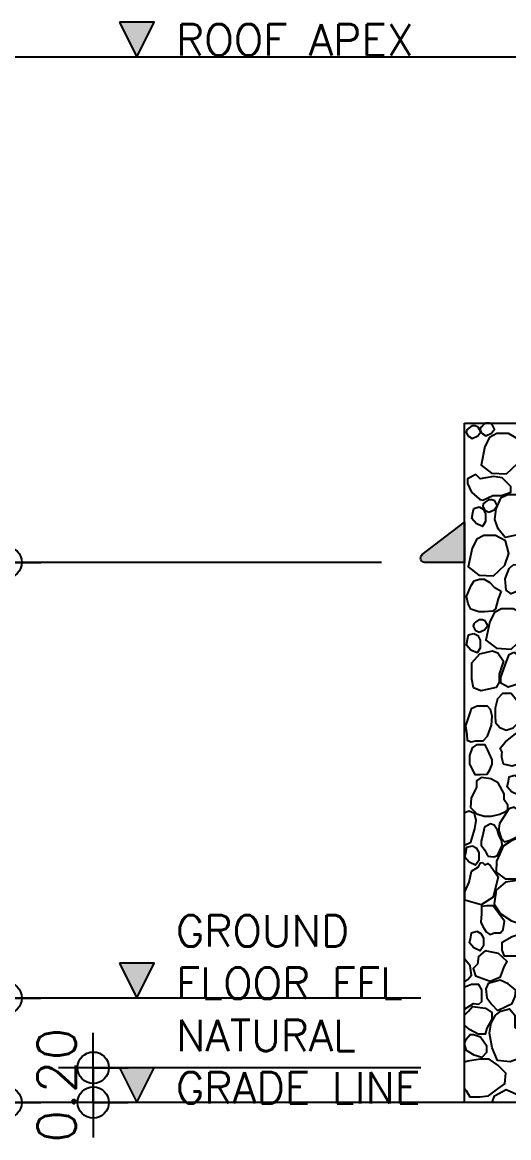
# Model space of a CAD drawing. Header units: millimetres. Extents: x -251401 to 377140, y -30451 to 275830.
# Drawn here: x 330759 to 333552, y -3142 to 3260 of the extents above; entities that cross this region are included whole.
import ezdxf

# ---------------------------------------------------------------- set-up
doc = ezdxf.new("R2010")
doc.units = ezdxf.units.MM
for name, color, linetype in [('0-S3', 3, 'Continuous'), ('0-S8', 8, 'Continuous'), ('A-DIMENSIONS', 30, 'Continuous'), ('A-TEXT', 7, 'Continuous'), ('A-WALL', 4, 'Continuous')]:
    doc.layers.add(name, color=color, linetype=linetype)
doc.styles.add('LEROY', font='simplex.shx')
doc.dimstyles.new('DIM100', dxfattribs={"dimscale": 0, "dimtxt": 220, "dimasz": 180, "dimexe": 220, "dimexo": 250, "dimgap": 1, "dimtad": 1, "dimtoh": 1, "dimlfac": 0.001, "dimzin": 1, "dimdsep": 46, "dimtxsty": 'LEROY', "dimblk1": 'ORIGIN', "dimblk2": 'ORIGIN', "dimsah": 1, "dimcen": 0.18, "dimclrd": 30, "dimclre": 30, "dimclrt": 7, "dimazin": 0, "dimtfac": 1, "dimtix": 1, "dimtmove": 1, "dimatfit": 3, "dimfxl": 1, "dimtvp": 1, "dimtolj": 2, "dimtzin": 0, "dimarcsym": 0})

# ---------------------------------------------------------------- blocks, each defined once
blk = doc.blocks.new('H24H24H24')
at = {"layer": '0-S8', "color": 8}
for points in [[(44.1, 3812.1), (76, 3826.7), (93.6, 3850.2), (79.7, 3877.1), (61.7, 3883.9), (42.2, 3883.9), (24.3, 3870), (13.1, 3860.1), (10.6, 3846.5), (17.5, 3831.9), (22.4, 3824.8)], [(123.4, 3826.6), (155.3, 3841.1), (173, 3864.6), (159, 3891.5), (141.1, 3898.4), (121.5, 3898.4), (103.6, 3884.4), (92.4, 3874.5), (90, 3860.9), (96.8, 3846.4), (101.7, 3839.3)], [(117.9, 3765.2), (95.7, 3658.7), (155.6, 3612.1), (241.1, 3607.7), (305.5, 3668.7), (327.7, 3736.4), (308.8, 3807.4), (252.2, 3839.6), (185.6, 3839.6), (144.5, 3817.4)], [(86.6, 3463.2), (105.9, 3457.4), (163.6, 3485), (212, 3485), (266.1, 3504.2), (266.1, 3534.9), (217.2, 3586.4), (166.2, 3593.7), (90.3, 3580.2), (65.8, 3604.6), (16.9, 3579.6), (16.9, 3553.1), (40.8, 3503.2)], [(139.2, 3387.9), (171.1, 3402.5), (188.7, 3426), (174.8, 3452.9), (156.8, 3459.7), (137.3, 3459.7), (119.4, 3445.8), (108.2, 3435.9), (105.8, 3422.3), (112.6, 3407.8), (117.5, 3400.6)], [(211, 3471.9), (248.9, 3490.3), (327.9, 3490.3), (372.4, 3449.1), (396.8, 3398.1), (396.8, 3344.2), (364.1, 3302.3), (305.5, 3259), (233.2, 3243.8), (194.4, 3292.5), (173.9, 3347.2), (182.2, 3407.3)], [(84.7, 3418.6), (106.7, 3406.6), (121.4, 3379.9), (121.4, 3334.3), (103.1, 3307.1), (66.9, 3323.3), (42.3, 3352.1), (48.6, 3385.1), (53.4, 3410.3)], [(44.3, 3180.9), (22.1, 3074.4), (82, 3027.8), (167.5, 3023.4), (231.9, 3084.4), (254.1, 3152.1), (235.2, 3223.1), (178.6, 3255.2), (112, 3255.2), (70.9, 3233.1)], [(280.5, 3085.4), (320.3, 3090.2), (353.4, 3076), (379.1, 3047.6), (401.6, 3004.8), (401.6, 2964.5), (382.7, 2936.5), (318.6, 2941.7), (268.8, 2919.4), (240.3, 2941.2), (234.1, 3005.7), (256.4, 3065.5)], [(210.1, 2935.9), (193, 2890.3), (179, 2833.9), (163, 2819.5), (115.9, 2815.8), (82.7, 2815.8), (36.1, 2832.4), (22.1, 2862.4), (12.3, 2904.3), (38.2, 2968), (56.3, 2994.9), (86.9, 3004.7), (113.8, 3004.2), (145.4, 2985.6), (170.7, 2957.6)], [(145.9, 2760.2), (123.7, 2653.7), (183.7, 2607.1), (269.2, 2602.7), (333.5, 2663.7), (355.7, 2731.4), (336.9, 2802.4), (280.3, 2834.6), (213.7, 2834.6), (172.6, 2812.4)], [(84, 2699.4), (115.9, 2713.9), (133.5, 2737.4), (119.6, 2764.4), (101.6, 2771.2), (82.1, 2771.2), (64.2, 2757.2), (53, 2747.3), (50.5, 2733.7), (57.4, 2719.2), (62.3, 2712.1)], [(54.3, 2692.2), (76.3, 2680.1), (91, 2653.4), (91, 2607.8), (72.6, 2580.6), (36.5, 2596.8), (11.8, 2625.6), (18.1, 2658.6), (22.9, 2683.8)], [(192.3, 2581), (224.5, 2533.5), (200, 2459.2), (200, 2412.1), (181.5, 2382.3), (93.2, 2363.8), (52.7, 2381.1), (43.1, 2429.4), (43.1, 2524.2), (88.5, 2575.4), (160.6, 2593.3)], [(283.1, 2584.4), (329.7, 2557.3), (361.1, 2491.1), (348.4, 2452.1), (323.8, 2407.2), (251.7, 2383.4), (209.2, 2406.3), (209.2, 2442), (242.3, 2531.9), (256.6, 2570.7)], [(177.6, 2181.4), (202.6, 2152.6), (239.7, 2136.9), (278.9, 2150.6), (306.9, 2177.3), (316.7, 2228.8), (305, 2302.5), (269.1, 2346.8), (218.9, 2346.8), (188.9, 2316.8), (177.1, 2264), (177.1, 2217.1)], [(14.5, 2112.9), (16.3, 2079.8), (38.8, 2070.9), (65.9, 2076.5), (107, 2076.5), (132.3, 2102.7), (155.9, 2165.2), (158.7, 2217.4), (148.7, 2256.3), (133.3, 2275.2), (73.7, 2275.2), (37.7, 2259.3), (23.5, 2214.4), (7, 2162.2)], [(215.7, 2011.6), (205.8, 2033.9), (236.4, 2071.2), (295.2, 2118.3), (343.2, 2105.9), (374.6, 2063.7), (374.6, 2021.5), (342.4, 1953.7), (274.5, 1931.4), (224, 1942.9), (215.2, 1979.6), (215.2, 1998.8)], [(28.3, 1942.4), (59.2, 1881.9), (90.6, 1881.9), (130.3, 1884.9), (145.3, 1909.9), (158.7, 1941.5), (158.7, 1966.1), (133.5, 2022.6), (119.6, 2053.7), (69.7, 2053.7), (44.4, 2036.7), (28.9, 1992.2)], [(34.3, 1693.5), (71.6, 1657.1), (113, 1644.4), (154.5, 1644.4), (202.8, 1654.6), (239.2, 1672.3), (249.8, 1684.9), (249.8, 1706.3), (227.2, 1736.6), (227.2, 1772.3), (193.5, 1834.2), (150.7, 1858.2), (95.2, 1866.3), (69.8, 1846.9), (69.8, 1807.5), (39, 1748)], [(288.2, 1878.4), (310.3, 1866.4), (324.9, 1839.7), (324.9, 1794.1), (306.6, 1766.9), (270.4, 1783.1), (245.8, 1811.9), (252.1, 1844.9), (256.9, 1870.1)], [(197.8, 1575.5), (198.1, 1559.9), (210.9, 1516.5), (229.8, 1496.5), (262.3, 1506.6), (304.5, 1527.1), (323.6, 1532), (344.4, 1523.6), (361.4, 1544.9), (363.2, 1607.6), (341.3, 1651.3), (305.9, 1679.3), (285.7, 1695.2), (254.3, 1686.3), (222, 1633.9), (202, 1601.6)], [(134.7, 1414.2), (169.7, 1410.2), (189.9, 1418.5), (216.9, 1474.4), (213.8, 1500.6), (198.4, 1535.9), (188.9, 1563.2), (170.2, 1592.9), (148.7, 1600.6), (115.9, 1581.2), (107.8, 1546.1), (96.7, 1498.9), (95.2, 1477.4), (117.4, 1447.6)], [(45.4, 1474.2), (67.4, 1462.2), (82.1, 1435.5), (82.1, 1389.9), (63.8, 1362.7), (27.6, 1378.9), (3, 1407.7), (9.2, 1440.7), (14.1, 1465.9)], [(181.7, 1321.8), (233.3, 1284.5), (291.1, 1284.5), (335.9, 1292), (349.6, 1313.2), (354.7, 1354.3), (364.1, 1377), (358.2, 1409.5), (358.2, 1462.1), (345.3, 1504.4), (318.3, 1522.1), (272, 1504.8), (222.2, 1471.2), (203, 1427.7), (184.4, 1385.5)], [(103.3, 1378.1), (116.3, 1363.6), (134.8, 1371.4), (148.9, 1359), (194, 1296.4), (164.3, 1179.4), (96.6, 1134.5), (2.2, 1161.7), (2.2, 1209.7), (27.6, 1265.4), (40.2, 1328), (81.4, 1352.1), (91.6, 1376.2)], [(330.7, 1021.9), (376.1, 1093.4), (376.1, 1149.6), (354.4, 1231.4), (302.6, 1274.9), (236.1, 1264), (181.8, 1218.6), (170.9, 1141.3), (209.3, 1083.2), (270, 1043.6)], [(106, 1010), (124.3, 980.7), (146.6, 963.7), (172, 973.5), (206.7, 973.5), (221.7, 992.4), (230.2, 1040.8), (165.5, 1129.6), (127.6, 1129.6), (98.8, 1125), (98.8, 1083.2), (93.9, 1035.7)], [(72, 983.1), (94, 971.1), (108.7, 944.4), (108.7, 898.8), (90.4, 871.6), (54.2, 887.8), (29.6, 916.6), (35.9, 949.6), (40.7, 974.8)], [(324.7, 970.2), (346.4, 893.2), (346.4, 854.3), (307.4, 840.4), (230.4, 840.4), (216.5, 874.2), (216.5, 920.9), (274.5, 952.9)], [(147.8, 696.1), (207.8, 721), (227.5, 778.9), (245.4, 810.2), (195.7, 854.8), (119.8, 871.4), (81.5, 838.2), (74.5, 794.9), (50.3, 770), (63.7, 728)], [(190.5, 528.2), (238.1, 552), (273.9, 568.6), (291.9, 609.4), (295.6, 645.2), (250.5, 682.1), (205, 702.7), (135.5, 684), (122.1, 653.3), (128.8, 600.7), (157.5, 562.3)], [(177.7, 502.4), (209.1, 524.7), (258.6, 538), (289.4, 501.8), (289.4, 431.2), (323.8, 408.3), (367.6, 379.1), (367.6, 317.1), (332.9, 261), (261.6, 234.5), (190.4, 241.7), (159.6, 314.1), (144.5, 398.6), (153.5, 454.7)], [(9.4, 364.4), (32.4, 390.3), (52.5, 390.3), (92.5, 377), (127.2, 326.5), (127.2, 288), (100, 258.8), (55.2, 271.3), (12.4, 298.9), (-0.1, 336.4)]]:
    blk.add_lwpolyline(points, close=True, dxfattribs=at)
for points in [[(0, 1476.4), (36.5, 1494.4), (53.8, 1552.1), (58.7, 1570.7), (68, 1618.5), (58.5, 1659.3), (27.2, 1671.6), (0, 1662.2)], [(0, 692.5), (19.8, 705.8), (40.7, 730.2), (32.2, 785), (0, 825.6)], [(0, 535.8), (30, 554.9), (51.8, 568.8), (82.2, 564.8), (100.8, 579.3), (100.8, 611.8), (100.8, 646), (82.8, 676.8), (39.9, 676.8), (12.6, 666.3), (0, 661.4)], [(0, 500.6), (22.9, 524.5), (46, 550.8), (120.5, 541.7), (156.9, 516.5), (156.9, 478.6), (128.5, 426), (118.9, 392.8), (79.2, 392.8), (29.9, 419), (0, 443.8)], [(0, 79.7), (9.8, 69), (30.4, 32.6), (89.1, 32.6), (137.9, 39), (190.8, 77.8), (231, 107.2), (237.8, 167.7), (192, 214), (141.5, 249.3), (90.3, 249.3), (20.4, 237.5), (0, 231)], [(159.4, 0), (172, 38.2), (239.2, 75.1), (315.7, 40.7), (362.7, 0)], [(24.8, 0), (0, 0)]]:
    blk.add_lwpolyline(points, dxfattribs=at)
blk = doc.blocks.new('USER ARROW 100')
at = {"layer": 'A-DIMENSIONS'}
for q in [(-200, 0), (200, 0)]:
    blk.add_line((0, 0), q, dxfattribs=at)
for points in [[(0, 0), (0, 200)], [(0, 0), (0, -200)]]:
    blk.add_lwpolyline(points, dxfattribs=at)
blk.add_circle((0, 0), 90, dxfattribs=at)
blk = doc.blocks.new('*D185')
at = {"layer": 'A-DIMENSIONS', "color": 30, "transparency": 16777216}
for p, q in [((335647.5, 3059.9), (329666, 3059.9)), ((329666, -2939.1), (329666, 3058.9)), ((333047.5, -2940.1), (329666, -2940.1))]:
    blk.add_line(p, q, dxfattribs=at)
at = {"layer": 'Defpoints', "color": 0, "transparency": 16777216}
for p in [(329666, 3059.9), (335897.5, 3059.9), (333297.5, -2940.1)]:
    blk.add_point(p, dxfattribs=at)
at = {"layer": 'A-DIMENSIONS', "color": 30, "transparency": 16777216}
for p, rotation in [((329666, 3059.9), 90), ((329666, -2940.1), 270)]:
    blk.add_blockref('USER ARROW 100', p, dxfattribs=dict(at, rotation=rotation))
at = {"layer": 'A-DIMENSIONS', "color": 7, "transparency": 16777216, "insert": (329456, 59.9), "char_height": 220, "attachment_point": 5, "rotation": 90, "style": 'LEROY'}
blk.add_mtext('\\A2;6.00 METERS', dxfattribs=at)
blk = doc.blocks.new('*D186')
at = {"layer": 'A-DIMENSIONS', "color": 30, "transparency": 16777216}
for p, q in [((330666, -2339.1), (330666, -2338.1)), ((333047.5, -2340.1), (330666, -2340.1)), ((330666, -2940.1), (330666, -2340.1)), ((333047.5, -2940.1), (330666, -2940.1)), ((330666, -2941.1), (330666, -2942.1))]:
    blk.add_line(p, q, dxfattribs=at)
at = {"layer": 'Defpoints', "color": 0, "transparency": 16777216}
for p in [(330666, -2340.1), (333297.5, -2340.1), (333297.5, -2940.1)]:
    blk.add_point(p, dxfattribs=at)
at = {"layer": 'A-DIMENSIONS', "color": 30, "transparency": 16777216}
for p, rotation in [((330666, -2340.1), 270), ((330666, -2940.1), 90)]:
    blk.add_blockref('USER ARROW 100', p, dxfattribs=dict(at, rotation=rotation))
at = {"layer": 'A-DIMENSIONS', "color": 7, "transparency": 16777216, "insert": (330456, -2640.1), "char_height": 220, "attachment_point": 5, "rotation": 90, "style": 'LEROY'}
blk.add_mtext('\\A2;0.60', dxfattribs=at)
blk = doc.blocks.new('*D187')
at = {"layer": 'A-DIMENSIONS', "color": 30, "transparency": 16777216}
for p, q in [((332820.7, 159.9), (330666, 159.9)), ((330666, 158.9), (330666, -2339.1)), ((333047.5, -2340.1), (330666, -2340.1))]:
    blk.add_line(p, q, dxfattribs=at)
at = {"layer": 'Defpoints', "color": 0, "transparency": 16777216}
for p in [(333070.7, 159.9), (330666, -2340.1), (333297.5, -2340.1)]:
    blk.add_point(p, dxfattribs=at)
at = {"layer": 'A-DIMENSIONS', "color": 30, "transparency": 16777216}
for p, rotation in [((330666, 159.9), 90), ((330666, -2340.1), 270)]:
    blk.add_blockref('USER ARROW 100', p, dxfattribs=dict(at, rotation=rotation))
at = {"layer": 'A-DIMENSIONS', "color": 7, "transparency": 16777216, "insert": (330456, -1090.1), "char_height": 220, "attachment_point": 5, "rotation": 90, "style": 'LEROY'}
blk.add_mtext('\\A2;2.50', dxfattribs=at)
blk = doc.blocks.new('*D188')
at = {"layer": 'A-DIMENSIONS', "color": 30, "transparency": 16777216}
for p, q in [((332820.7, 159.9), (330166, 159.9)), ((330166, -2939.1), (330166, 158.9)), ((333047.5, -2940.1), (330166, -2940.1))]:
    blk.add_line(p, q, dxfattribs=at)
at = {"layer": 'Defpoints', "color": 0, "transparency": 16777216}
for p in [(330166, 159.9), (333070.7, 159.9), (333297.5, -2940.1)]:
    blk.add_point(p, dxfattribs=at)
at = {"layer": 'A-DIMENSIONS', "color": 30, "transparency": 16777216}
for p, rotation in [((330166, 159.9), 90), ((330166, -2940.1), 270)]:
    blk.add_blockref('USER ARROW 100', p, dxfattribs=dict(at, rotation=rotation))
at = {"layer": 'A-DIMENSIONS', "color": 7, "transparency": 16777216, "insert": (329956, -1390.1), "char_height": 220, "attachment_point": 5, "rotation": 90, "style": 'LEROY'}
blk.add_mtext('\\A2;3.10', dxfattribs=at)
blk = doc.blocks.new('*D189')
at = {"layer": 'A-DIMENSIONS', "color": 30, "transparency": 16777216}
for p, q in [((335647.5, 3059.9), (330166, 3059.9)), ((330166, 3058.9), (330166, 160.9)), ((332820.7, 159.9), (330166, 159.9))]:
    blk.add_line(p, q, dxfattribs=at)
at = {"layer": 'Defpoints', "color": 0, "transparency": 16777216}
for p in [(335897.5, 3059.9), (330166, 159.9), (333070.7, 159.9)]:
    blk.add_point(p, dxfattribs=at)
at = {"layer": 'A-DIMENSIONS', "color": 30, "transparency": 16777216}
for p, rotation in [((330166, 3059.9), 90), ((330166, 159.9), 270)]:
    blk.add_blockref('USER ARROW 100', p, dxfattribs=dict(at, rotation=rotation))
at = {"layer": 'A-DIMENSIONS', "color": 7, "transparency": 16777216, "insert": (329956, 1609.9), "char_height": 220, "attachment_point": 5, "rotation": 90, "style": 'LEROY'}
blk.add_mtext('\\A2;2.90', dxfattribs=at)
blk = doc.blocks.new('*D184')
at = {"layer": 'A-DIMENSIONS', "color": 30, "transparency": 16777216}
for p, q in [((331166, -2739.1), (331166, -2738.1)), ((333047.5, -2740.1), (331166, -2740.1)), ((331166, -2940.1), (331166, -2740.1)), ((333047.5, -2940.1), (331166, -2940.1)), ((331166, -2941.1), (331166, -2942.1))]:
    blk.add_line(p, q, dxfattribs=at)
at = {"layer": 'Defpoints', "color": 0, "transparency": 16777216}
for p in [(331166, -2740.1), (333297.5, -2740.1), (333297.5, -2940.1)]:
    blk.add_point(p, dxfattribs=at)
at = {"layer": 'A-DIMENSIONS', "color": 30, "transparency": 16777216}
for p, rotation in [((331166, -2740.1), 270), ((331166, -2940.1), 90)]:
    blk.add_blockref('USER ARROW 100', p, dxfattribs=dict(at, rotation=rotation))
at = {"layer": 'A-DIMENSIONS', "color": 7, "transparency": 16777216, "insert": (330956, -2840.1), "char_height": 220, "attachment_point": 5, "rotation": 90, "style": 'LEROY'}
blk.add_mtext('\\A2;0.20', dxfattribs=at)

msp = doc.modelspace()

# ---------------------------------------------------------------- hatches: boundary and pattern name
at = {"layer": '0-S8'}
h = msp.add_hatch(dxfattribs=at)
h.set_pattern_fill('GOST_WOOD', color=8, scale=10, angle=350)
h.set_pattern_definition([(80, (284596.21, -5e-13), (59.088465, -10.41889), [100, -20]), (80, (284612.43, -23.17), (59.088465, -10.41889), [60, -15, 30, -15]), (80, (284626.92, -56.186), (59.088465, -10.41889), [100, -20])])
edge = h.paths.add_edge_path()
edge.add_line((333055.453, 204.638), (333297.5, 391.674))
edge.add_line((333297.5, 391.674), (333297.5, 159.856))
edge.add_line((333297.5, 159.856), (333070.74, 159.856))
edge.add_arc((333070.74, 184.856), 25, 127.6942405, 270, ccw=False)
edge = h.paths.add_edge_path()
edge.add_line((339539.547, 204.638), (339297.5, 391.674))
edge.add_line((339297.5, 391.674), (339297.5, 159.856))
edge.add_line((339297.5, 159.856), (339524.26, 159.856))
edge.add_arc((339524.26, 184.856), 25, 270, 412.3057595)
at = {"layer": 'A-DIMENSIONS', "ltscale": 0.2}
for points in [[(331316, 3259.856), (331416, 3059.856), (331516, 3259.856)], [(331316, -2140.144), (331416, -2340.144), (331516, -2140.144)], [(331316, -2740.144), (331416, -2940.144), (331516, -2740.144)]]:
    msp.add_hatch(color=256, dxfattribs=at).paths.add_polyline_path(points)

# ---------------------------------------------------------------- linework, layer by layer
at = {"layer": '0-S3', "color": 3}
msp.add_line((377139.5, -2940.144), (-19812.5, -2940.144), dxfattribs=at)
at = {"layer": 'A-DIMENSIONS', "ltscale": 0.2}
for points in [[(331316, 3259.856), (331416, 3059.856), (331516, 3259.856), (331316, 3259.856)], [(331316, -2140.144), (331416, -2340.144), (331516, -2140.144), (331316, -2140.144)], [(331316, -2740.144), (331416, -2940.144), (331516, -2740.144), (331316, -2740.144)]]:
    msp.add_lwpolyline(points, dxfattribs=at)
at = {"layer": 'A-WALL'}
msp.add_lwpolyline([(333297.5, 959.856), (333697.5, 959.856), (335897.5, 2659.856), (335897.5, 3059.856), (336697.5, 3059.856), (336697.5, 2659.856), (338897.5, 959.856), (339297.5, 959.856), (339297.5, -2940.144), (333297.5, -2940.144)], close=True, dxfattribs=at)
at = {"layer": 'A-WALL', "color": 3}
msp.add_lwpolyline([(333055.453, 204.638), (333297.5, 391.674), (333297.5, 159.856), (333070.74, 159.856, -0.7153079)], format="xyb", close=True, dxfattribs=at)

# ---------------------------------------------------------------- block references
at = {"layer": 'A-WALL'}
msp.add_blockref('H24H24H24', (333297.5, -2940.144), dxfattribs=at)

# ---------------------------------------------------------------- texts
at = {"layer": 'A-TEXT', "ltscale": 0.2, "char_height": 180, "attachment_point": 4, "style": 'LEROY'}
for s, width, insert in [('ROOF APEX', 2735.29806, (331641, 3159.856)), ('GROUND FLOOR FFL', 1532.50935, (331641, -2105.144)), ('NATURAL GRADE LINE', 1716.27825, (331641, -2705.144))]:
    msp.add_mtext_dynamic_manual_height_columns(s, width=width, gutter_width=1, heights=[0], dxfattribs=dict(at, insert=insert))

# ---------------------------------------------------------------- dimensions: what is measured, and where the dimension line sits
at = {"layer": 'A-DIMENSIONS'}
dim = msp.add_linear_dim(base=(329666, 3059.856), p1=(333297.5, -2940.144), p2=(335897.5, 3059.856), angle=90, text='<> METERS', dimstyle='DIM100', override={"dimscale": 1, "dimasz": 1, "dimexe": 0, "dimgap": 100, "dimblk1": 'USER ARROW 100', "dimblk2": 'USER ARROW 100', "dimlwd": 65535, "dimlwe": 65535}, dxfattribs=at)
dim.commit()
dim.dimension.update_dxf_attribs({"geometry": '*D185', "text_midpoint": (329456, 59.856)})
for base, p1, p2, angle, picture, middle in [((330166, 159.856), (335897.5, 3059.856), (333070.74, 159.856), 270, '*D189', (329956, 1609.856)), ((330166, 159.856), (333297.5, -2940.144), (333070.74, 159.856), 90, '*D188', (329956, -1390.144)), ((330666, -2340.144), (333070.74, 159.856), (333297.5, -2340.144), 270, '*D187', (330456, -1090.144)), ((330666, -2340.144), (333297.5, -2940.144), (333297.5, -2340.144), 90, '*D186', (330456, -2640.144)), ((331166, -2740.144), (333297.5, -2940.144), (333297.5, -2740.144), 90, '*D184', (330956, -2840.144))]:
    dim = msp.add_linear_dim(base=base, p1=p1, p2=p2, angle=angle, dimstyle='DIM100', override={"dimscale": 1, "dimasz": 1, "dimexe": 0, "dimgap": 100, "dimblk1": 'USER ARROW 100', "dimblk2": 'USER ARROW 100', "dimlwd": 65535, "dimlwe": 65535}, dxfattribs=at)
    dim.commit()
    dim.dimension.update_dxf_attribs({"geometry": picture, "text_midpoint": middle})

doc.saveas('drawing.dxf')
